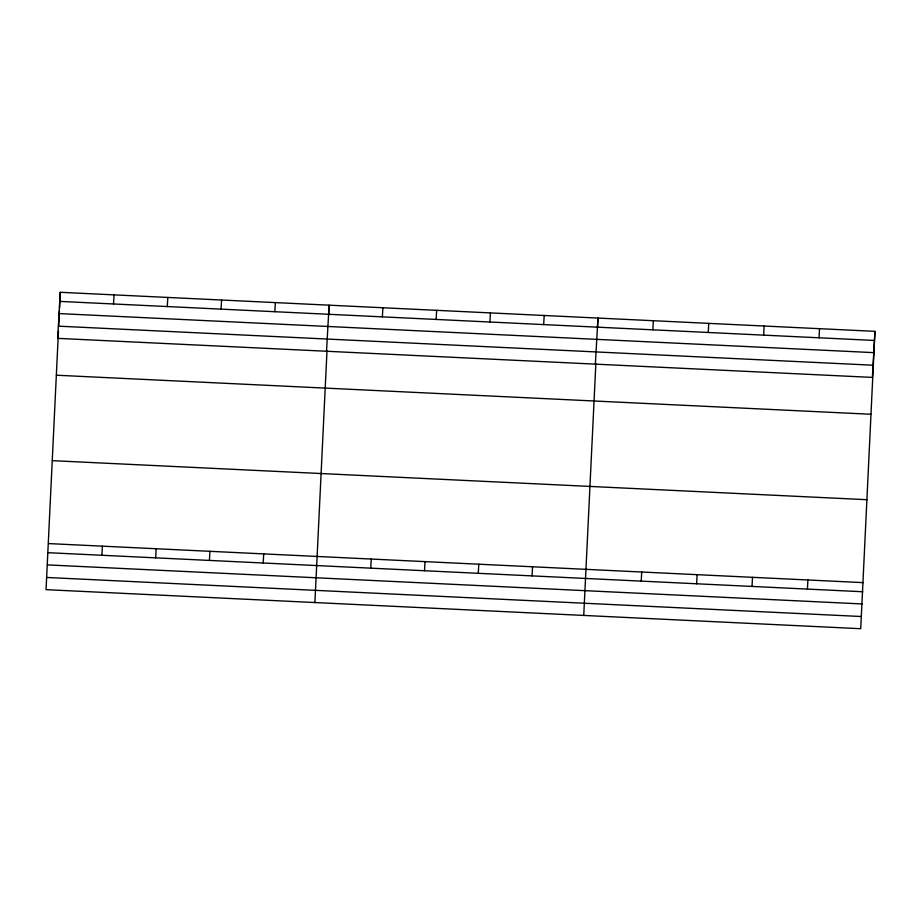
<?xml version="1.0" encoding="UTF-8"?>
<svg xmlns="http://www.w3.org/2000/svg" width="921" height="921" viewBox="0 0 921 921"><rect width="100%" height="100%" fill="white"/><g stroke="black" fill="none" stroke-linecap="round" stroke-linejoin="round"><path stroke-width="1.38" d="M874.95 331.341L872.371 377.414L57.689 338.364L60.268 292.291L874.95 331.341L860.732 628.709L46.05 589.659L58.472 330.892M58.737 325.171L59.405 310.872M59.531 308.017L60.268 292.291M326.99 350.924L314.901 602.553M328.647 315.178L329.108 305.173L326.529 351.246M595.841 363.818L583.741 615.435M597.499 328.072L597.959 318.056L595.38 364.14M113.525 303.976L114.031 294.858M101.886 555.271L102.392 546.165M167.288 306.543L167.806 297.437M155.661 557.85L156.167 548.743M221.063 309.122L221.57 300.016M209.424 560.429L209.93 551.322M274.826 311.701L275.344 302.595M263.199 563.007L263.705 553.901M382.365 316.859L382.883 307.752M370.737 568.153L371.244 559.047M436.14 319.437L436.646 310.331M424.5 570.732L425.007 561.626M489.914 322.016L490.421 312.91M478.275 573.311L478.782 564.205M543.678 324.595L544.184 315.477M532.039 575.89L532.545 566.783M652.851 329.822L653.357 320.715M641.212 581.128L641.718 572.01M708.249 332.481L708.756 323.375M696.61 583.776L697.116 574.669M763.647 335.129L764.154 326.022M752.008 586.435L752.515 577.329M819.045 337.788L819.552 328.682M807.406 589.095L807.913 579.977M59.75 301.397L874.443 340.448M59.071 313.589L873.764 352.639M58.368 326.161L873.05 365.211M56.423 375.215L871.105 414.266M52.462 460.661L867.156 499.712M48.629 543.586L863.311 582.636M48.122 552.692L862.804 591.743M47.432 564.895L862.125 603.946M46.729 577.467L861.423 616.517"/></g></svg>
